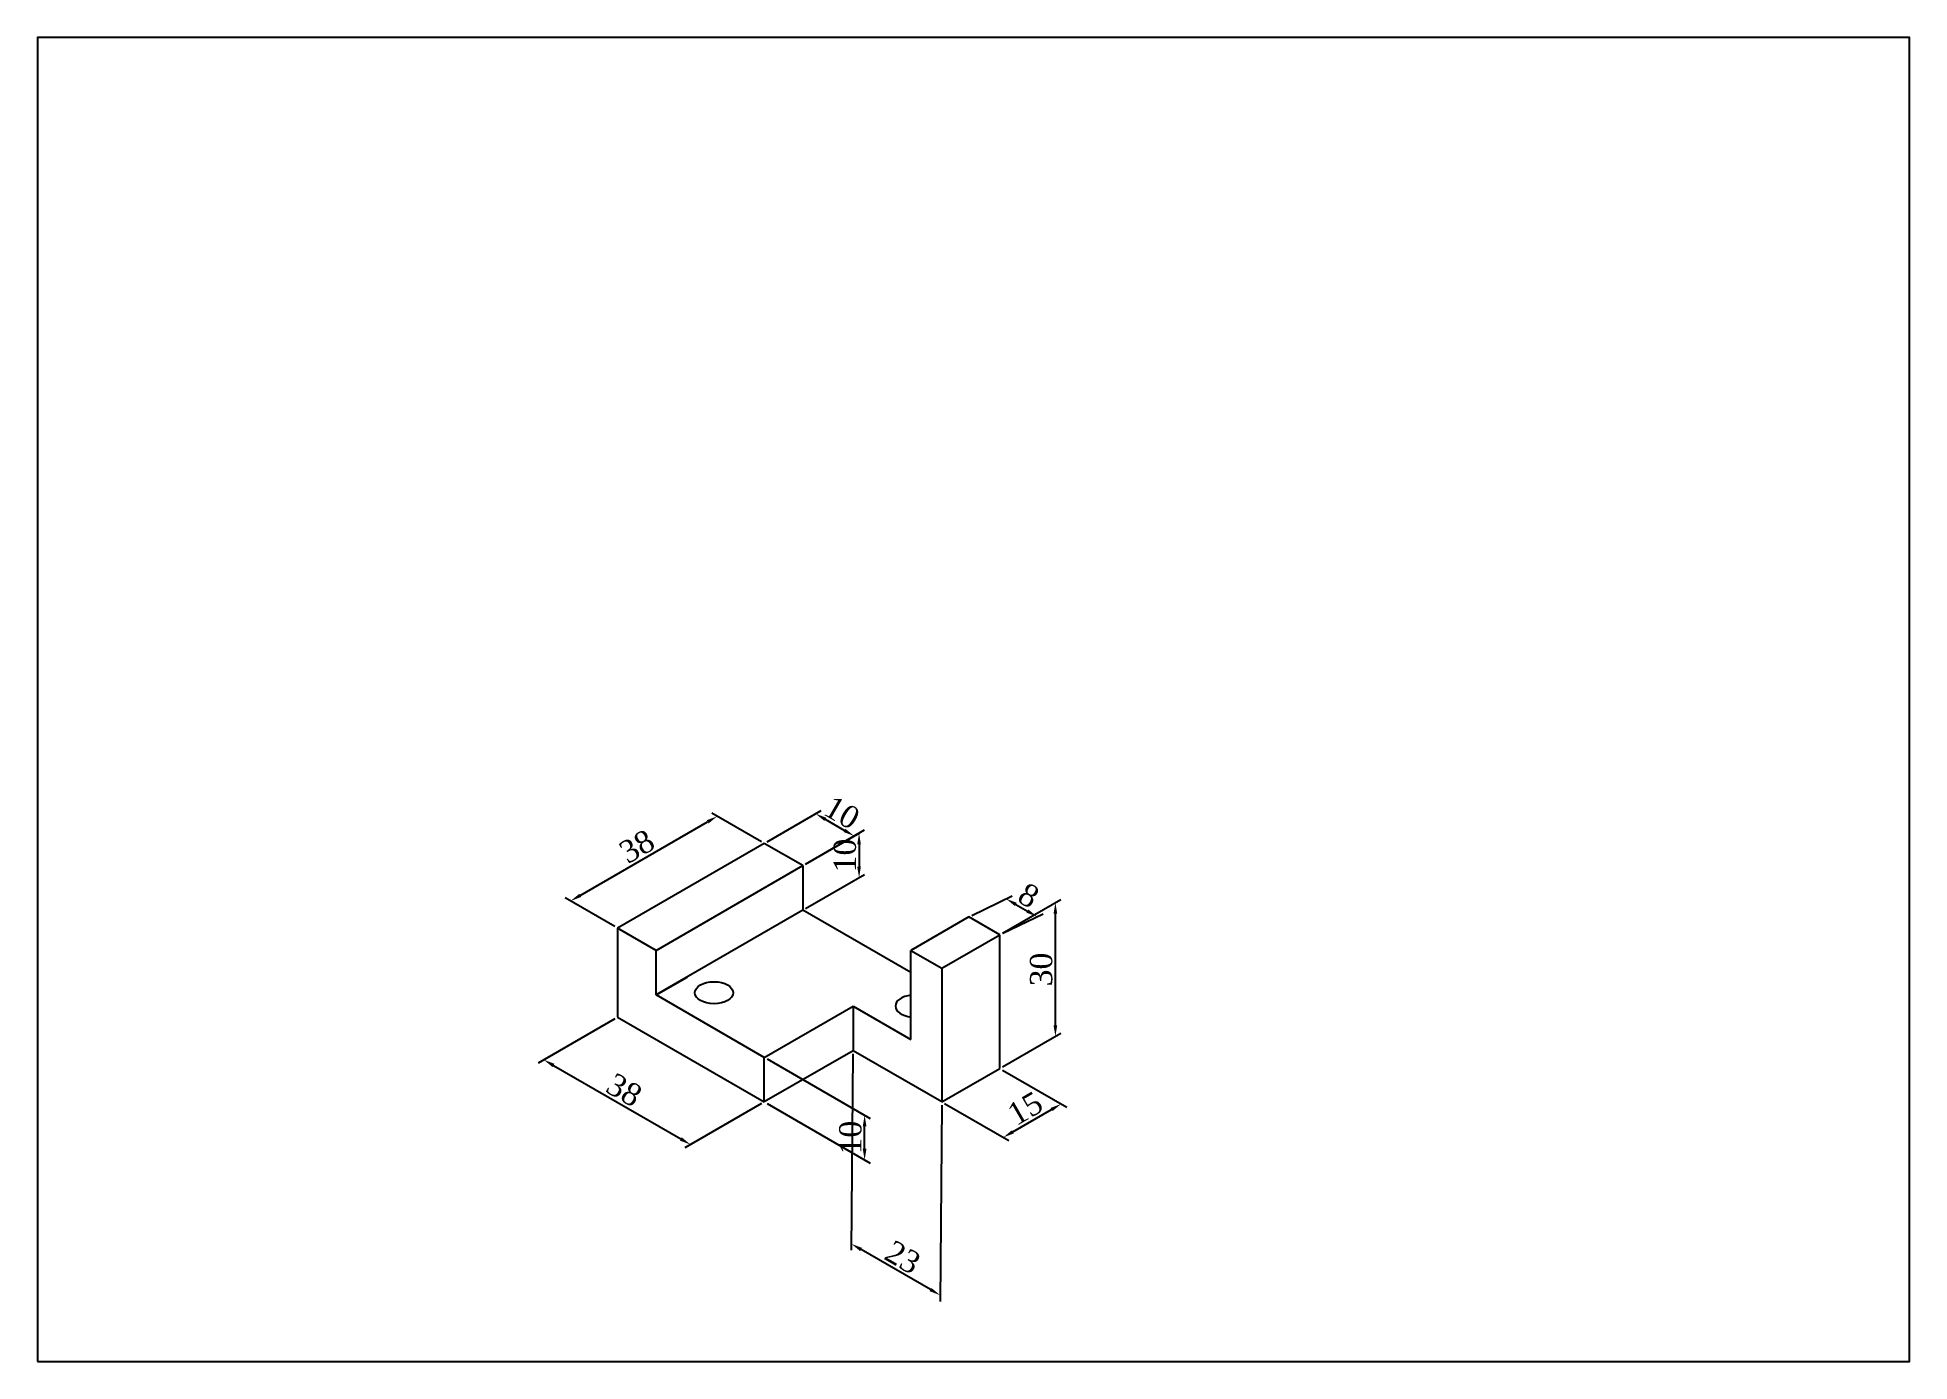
# Model space of a CAD drawing. Header units: millimetres. Extents: x 0 to 420, y 0 to 297.
import ezdxf

# ---------------------------------------------------------------- set-up
doc = ezdxf.new("R2010")
doc.units = ezdxf.units.MM
doc.styles.get("Standard").update_dxf_attribs({"font": 'times.ttf', "height": 5})
doc.dimstyles.new('ISO-25', dxfattribs={"dimtxt": 5, "dimasz": 2.5, "dimexe": 1.25, "dimexo": 0.625, "dimtad": 1, "dimdec": 0, "dimtxsty": 'Standard', "dimcen": 2.5, "dimadec": 0, "dimazin": 0, "dimtfac": 1, "dimtdec": 0, "dimtmove": 0, "dimatfit": 3, "dimfxl": 1, "dimarcsym": 0})

# ---------------------------------------------------------------- blocks, each defined once
blk = doc.blocks.new('*D2')
at = {"color": 0, "lineweight": -2, "transparency": 16777216}
for p, q in [((216.51, 65.37), (230.91, 57.05)), ((203.51, 57.87), (217.92, 49.55)), ((218.83, 51.52), (227.49, 56.52))]:
    blk.add_line(p, q, dxfattribs=at)
at = {"color": 0, "lineweight": -3, "transparency": 16777216}
for points in [[(227.28, 56.88), (227.7, 56.16), (229.66, 57.77)], [(218.62, 51.88), (219.04, 51.16), (216.67, 50.27)]]:
    blk.add_solid(points, dxfattribs=at)
at = {"layer": 'Defpoints', "color": 0, "lineweight": -3, "transparency": 16777216}
for p in [(215.88, 65.73), (202.89, 58.23), (229.66, 57.77)]:
    blk.add_point(p, dxfattribs=at)
at = {"color": 0, "lineweight": -3, "transparency": 16777216, "insert": (221.58, 56.77), "char_height": 5, "attachment_point": 5, "rotation": 30}
blk.add_mtext('15', dxfattribs=at)
blk = doc.blocks.new('*D3')
at = {"color": 0, "lineweight": -2, "transparency": 16777216}
for p, q in [((163.68, 67.87), (186.82, 54.51)), ((163.68, 57.87), (186.82, 44.51)), ((185.57, 47.73), (185.57, 52.73))]:
    blk.add_line(p, q, dxfattribs=at)
at = {"color": 0, "lineweight": -3, "transparency": 16777216}
for points in [[(185.15, 52.73), (185.99, 52.73), (185.57, 55.23)], [(185.15, 47.73), (185.99, 47.73), (185.57, 45.23)]]:
    blk.add_solid(points, dxfattribs=at)
at = {"layer": 'Defpoints', "color": 0, "lineweight": -3, "transparency": 16777216}
for p in [(163.05, 68.23), (163.05, 58.23), (185.57, 55.23)]:
    blk.add_point(p, dxfattribs=at)
at = {"color": 0, "lineweight": -3, "transparency": 16777216, "insert": (182.4, 50.23), "char_height": 5, "attachment_point": 5, "rotation": 90}
blk.add_mtext('10', dxfattribs=at)
blk = doc.blocks.new('*D4')
at = {"color": 0, "lineweight": -2, "transparency": 16777216}
for p, q in [((129.52, 76.87), (112.35, 66.95)), ((115.76, 66.43), (144.34, 49.93)), ((162.43, 57.87), (145.26, 47.95))]:
    blk.add_line(p, q, dxfattribs=at)
at = {"color": 0, "lineweight": -3, "transparency": 16777216}
for points in [[(115.97, 66.79), (115.56, 66.06), (113.6, 67.68)], [(144.55, 50.29), (144.13, 49.56), (146.51, 48.68)]]:
    blk.add_solid(points, dxfattribs=at)
at = {"layer": 'Defpoints', "color": 0, "lineweight": -3, "transparency": 16777216}
for p in [(130.14, 77.23), (163.05, 58.23), (146.51, 48.68)]:
    blk.add_point(p, dxfattribs=at)
at = {"color": 0, "lineweight": -3, "transparency": 16777216, "insert": (131.64, 60.92), "char_height": 5, "attachment_point": 5, "rotation": 330}
blk.add_mtext('38', dxfattribs=at)
blk = doc.blocks.new('*D5')
at = {"color": 0, "lineweight": -2, "transparency": 16777216}
for p, q in [((182.96, 69.01), (182.59, 24.95)), ((202.88, 57.51), (202.51, 13.45)), ((200.36, 16.14), (184.77, 25.14))]:
    blk.add_line(p, q, dxfattribs=at)
at = {"color": 0, "lineweight": -3, "transparency": 16777216}
for points in [[(184.98, 25.5), (184.56, 24.78), (182.61, 26.39)], [(200.57, 16.5), (200.15, 15.78), (202.52, 14.89)]]:
    blk.add_solid(points, dxfattribs=at)
at = {"layer": 'Defpoints', "color": 0, "lineweight": -3, "transparency": 16777216}
for p in [(182.97, 69.73), (202.89, 58.23), (182.61, 26.39)]:
    blk.add_point(p, dxfattribs=at)
at = {"color": 0, "lineweight": -3, "transparency": 16777216, "insert": (194.15, 23.38), "char_height": 5, "attachment_point": 5, "rotation": 330}
blk.add_mtext('23', dxfattribs=at)
blk = doc.blocks.new('*D6')
at = {"color": 0, "lineweight": -2, "transparency": 16777216}
for p, q in [((162.43, 116.59), (151.27, 123.03)), ((121.77, 104.56), (150.35, 121.06)), ((129.52, 97.59), (118.36, 104.03))]:
    blk.add_line(p, q, dxfattribs=at)
at = {"color": 0, "lineweight": -3, "transparency": 16777216}
for points in [[(150.14, 121.42), (150.56, 120.7), (152.52, 122.31)], [(121.57, 104.92), (121.98, 104.2), (119.61, 103.31)]]:
    blk.add_solid(points, dxfattribs=at)
at = {"layer": 'Defpoints', "color": 0, "lineweight": -3, "transparency": 16777216}
for p in [(152.52, 122.31), (163.05, 116.23), (130.14, 97.23)]:
    blk.add_point(p, dxfattribs=at)
at = {"color": 0, "lineweight": -3, "transparency": 16777216, "insert": (134.48, 115.55), "char_height": 5, "attachment_point": 5, "rotation": 30}
blk.add_mtext('38', dxfattribs=at)
blk = doc.blocks.new('*D7')
at = {"color": 0, "lineweight": -2, "transparency": 16777216}
for p, q in [((209.63, 100.06), (218.69, 104.45)), ((219.49, 102.54), (222.09, 101.04)), ((216.56, 96.06), (225.61, 100.45))]:
    blk.add_line(p, q, dxfattribs=at)
at = {"color": 0, "lineweight": -3, "transparency": 16777216}
for points in [[(219.7, 102.9), (219.28, 102.18), (217.33, 103.79)], [(222.3, 101.4), (221.88, 100.68), (224.26, 99.79)]]:
    blk.add_solid(points, dxfattribs=at)
at = {"layer": 'Defpoints', "color": 0, "lineweight": -3, "transparency": 16777216}
for p in [(208.95, 99.73), (224.26, 99.79), (215.88, 95.73)]:
    blk.add_point(p, dxfattribs=at)
at = {"color": 0, "lineweight": -3, "transparency": 16777216, "insert": (222.38, 104.54), "char_height": 5, "attachment_point": 5, "rotation": 330}
blk.add_mtext('8', dxfattribs=at)
blk = doc.blocks.new('*D8')
at = {"color": 0, "lineweight": -2, "transparency": 16777216}
for p, q in [((216.51, 96.09), (229.62, 103.66)), ((228.37, 75.44), (228.37, 100.44)), ((216.51, 66.09), (229.62, 73.66))]:
    blk.add_line(p, q, dxfattribs=at)
at = {"color": 0, "lineweight": -3, "transparency": 16777216}
for points in [[(227.95, 100.44), (228.79, 100.44), (228.37, 102.94)], [(227.95, 75.44), (228.79, 75.44), (228.37, 72.94)]]:
    blk.add_solid(points, dxfattribs=at)
at = {"layer": 'Defpoints', "color": 0, "lineweight": -3, "transparency": 16777216}
for p in [(228.37, 102.94), (215.88, 95.73), (215.88, 65.73)]:
    blk.add_point(p, dxfattribs=at)
at = {"color": 0, "lineweight": -3, "transparency": 16777216, "insert": (225.2, 87.94), "char_height": 5, "attachment_point": 5, "rotation": 90}
blk.add_mtext('30', dxfattribs=at)
blk = doc.blocks.new('*D9')
at = {"color": 0, "lineweight": -2, "transparency": 16777216}
for p, q in [((163.68, 116.59), (175.83, 123.6)), ((172.34, 111.59), (184.49, 118.6)), ((176.74, 121.63), (181.07, 119.13))]:
    blk.add_line(p, q, dxfattribs=at)
at = {"color": 0, "lineweight": -3, "transparency": 16777216}
for points in [[(176.95, 121.99), (176.54, 121.27), (174.58, 122.88)], [(181.28, 119.49), (180.87, 118.77), (183.24, 117.88)]]:
    blk.add_solid(points, dxfattribs=at)
at = {"layer": 'Defpoints', "color": 0, "lineweight": -3, "transparency": 16777216}
for p in [(183.24, 117.88), (163.05, 116.23), (171.71, 111.23)]:
    blk.add_point(p, dxfattribs=at)
at = {"color": 0, "lineweight": -3, "transparency": 16777216, "insert": (180.49, 123.13), "char_height": 5, "attachment_point": 5, "rotation": 330}
blk.add_mtext('10', dxfattribs=at)
blk = doc.blocks.new('*D10')
at = {"color": 0, "lineweight": -2, "transparency": 16777216}
for p, q in [((172.34, 111.59), (185.58, 119.23)), ((184.33, 116.01), (184.33, 111.01)), ((172.34, 101.59), (185.58, 109.23))]:
    blk.add_line(p, q, dxfattribs=at)
at = {"color": 0, "lineweight": -3, "transparency": 16777216}
for points in [[(183.91, 116.01), (184.74, 116.01), (184.33, 118.51)], [(183.91, 111.01), (184.74, 111.01), (184.33, 108.51)]]:
    blk.add_solid(points, dxfattribs=at)
at = {"layer": 'Defpoints', "color": 0, "lineweight": -3, "transparency": 16777216}
for p in [(171.71, 111.23), (184.33, 108.51), (171.71, 101.23)]:
    blk.add_point(p, dxfattribs=at)
at = {"color": 0, "lineweight": -3, "transparency": 16777216, "insert": (181.16, 113.51), "char_height": 5, "attachment_point": 5, "rotation": 90}
blk.add_mtext('10', dxfattribs=at)

msp = doc.modelspace()

# ---------------------------------------------------------------- linework, layer by layer
at = {"lineweight": -3}
for p, q in [((163.05, 116.23), (130.14, 97.23)), ((171.71, 111.23), (163.05, 116.23)), ((138.8, 92.23), (171.71, 111.23)), ((171.71, 111.23), (171.71, 101.23)), ((171.71, 101.23), (138.8, 82.23)), ((195.96, 87.23), (171.71, 101.23)), ((138.8, 92.23), (130.14, 97.23)), ((130.14, 97.23), (130.14, 77.23)), ((208.95, 99.73), (195.96, 92.23)), ((215.88, 95.73), (208.95, 99.73)), ((202.89, 88.23), (215.88, 95.73)), ((215.88, 65.73), (215.88, 95.73)), ((138.8, 82.23), (138.8, 92.23)), ((195.96, 72.23), (195.96, 92.23)), ((195.96, 92.23), (202.89, 88.23)), ((202.89, 88.23), (202.89, 58.23)), ((138.8, 82.23), (145.73, 86.23)), ((163.05, 68.23), (138.8, 82.23)), ((130.14, 77.23), (163.05, 58.23)), ((163.05, 68.23), (182.97, 79.73)), ((182.97, 79.73), (182.97, 69.73)), ((182.97, 79.73), (195.96, 72.23)), ((182.97, 69.73), (163.05, 58.23)), ((163.05, 58.23), (163.05, 68.23)), ((202.89, 58.23), (182.97, 69.73)), ((202.89, 58.23), (215.88, 65.73))]:
    msp.add_line(p, q, dxfattribs=at)
msp.add_lwpolyline([(0, 0), (420, 0), (420, 297), (0, 297)], close=True, dxfattribs=at)
msp.add_lwpolyline([(0, 0), (420, 0), (420, 297), (0, 297)], close=True, dxfattribs=at)
msp.add_ellipse((151.79, 82.73), major_axis=(-4.29, 0), ratio=0.57735, dxfattribs=at)
msp.add_ellipse((196.83, 79.73), major_axis=(-4.35, 0), ratio=0.57735, start_param=4.912915, end_param=7.653455, dxfattribs=at)

# ---------------------------------------------------------------- dimensions: what is measured, and where the dimension line sits
for p1, p2, distance, picture, middle in [((163.05, 116.23), (171.71, 111.23), 11.53, '*D9', (180.49, 123.13)), ((130.14, 97.23), (163.05, 116.23), 10.53, '*D6', (134.48, 115.55)), ((171.71, 111.23), (171.71, 101.23), 12.61, '*D10', (181.16, 113.51)), ((208.95, 99.73), (215.88, 95.73), 7.71, '*D7', (222.38, 104.54)), ((215.88, 65.73), (215.88, 95.73), -12.49, '*D8', (225.2, 87.94)), ((130.14, 77.23), (163.05, 58.23), -16.54, '*D4', (131.64, 60.92)), ((163.05, 58.23), (163.05, 68.23), -22.52, '*D3', (182.4, 50.23)), ((202.89, 58.23), (182.97, 69.73), 37.71, '*D5', (194.15, 23.38)), ((202.89, 58.23), (215.88, 65.73), -13.78, '*D2', (221.58, 56.77))]:
    dim = msp.add_aligned_dim(p1=p1, p2=p2, distance=distance, dimstyle='ISO-25', dxfattribs=at)
    dim.commit()
    dim.dimension.update_dxf_attribs({"geometry": picture, "text_midpoint": middle})

doc.saveas('drawing.dxf')
